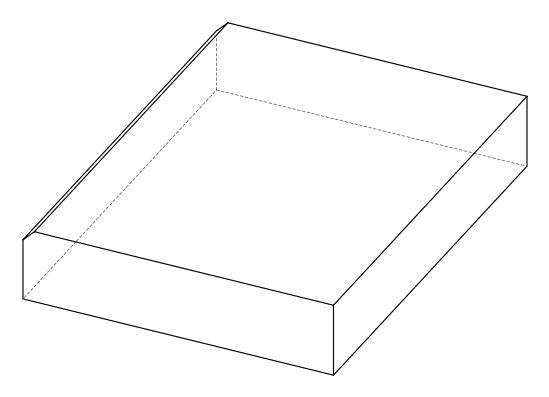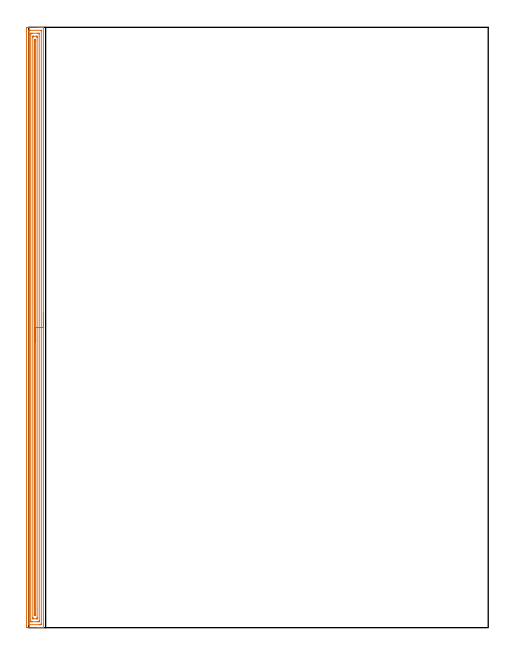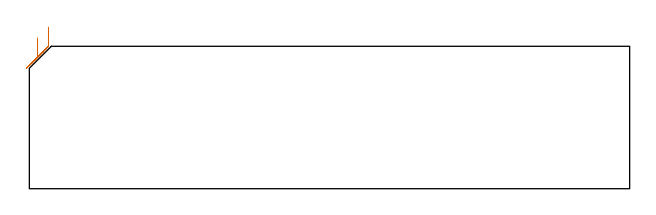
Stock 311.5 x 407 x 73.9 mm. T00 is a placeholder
(PLAN: 1 operations, 0 tool changes, 16.4 min)
(1 AREA_MILL | FG_CHAMFER_SURFACE | UGT0205_001 | 16.44 min | 26419 mm3)
(TOOL UGT0205_001 | Chamfer Mill 20 x 3 x 45 deg. | D20 FL50 Z2)
(OP 1 AREA_MILL)
G17 G21 G94 G90
T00 M6
G54
G17 G0 G90 X9.9 Y213.5 S1061 M3
G43 Z83.9 H0
G94 G1 Y213.462 Z83.028 F250.
Y213.348 Z82.163
Y213.159 Z81.312
Y212.897 Z80.48
Y212.563 Z79.674
Y212.16 Z78.9
Y211.691 Z78.164
Y211.16 Z77.472
Y210.571 Z76.829
Y209.928 Z76.239
Y209.236 Z75.708
Y208.5 Z75.24
Y207.726 Z74.837
Y206.92 Z74.503
Y206.088 Z74.241
Y205.236 Z74.052
Y204.372 Z73.938
Y203.5 Z73.9
Y0.176
X9.898 Y0.01 Z73.889
X9.566 Y0. Z73.565
X9.292 Z73.291
X8.597 Z72.592
X7.371 Z71.367
X6.838 Z70.833
X6.225 Z70.22
X-1.077 Y0.001 Z62.921
X-1.293 Y0.004 Z62.704
X-1.492 Y0.01 Z62.506
X-1.496 Y0.197 Z62.502
X-1.499 Y0.623 Z62.501
Y406.377
X-1.496 Y406.803 Z62.502
X-1.492 Y406.99 Z62.506
X-1.077 Y406.995 Z62.921
X-0.463 Y407. Z63.534
X6.838 Z70.833
X7.371 Z71.367
X7.718 Z71.714
X8.25 Z72.246
X8.597 Z72.592
X9.566 Z73.566
X9.898 Y406.99 Z73.889
X9.9 Y406.823 Z73.9
Y203.5
X8.486 Z72.486
X8.485 Y2.525 Z72.485
X8.484 Y2.411 Z72.484
X8.479 Y2.03 Z72.479
X8.113 Y2.01 Z72.113
X7.718 Y2.003 Z71.718
X7.242 Y2. Z71.242
X0.207 Z64.207
X0. Y2.002 Z64.
X-0.033 Y2.004 Z63.967
X-0.067 Y2.01 Z63.933
X-0.079 Y2.019 Z63.921
X-0.08 Y2.045 Z63.92
X-0.085 Y2.297 Z63.915
Y404.475
X-0.084 Y404.589 Z63.916
X-0.079 Y404.97 Z63.921
X0.287 Y404.99 Z64.287
X0.682 Y404.997 Z64.682
X1.158 Y405. Z65.158
X8.193 Z72.193
X8.4 Y404.998 Z72.4
X8.433 Y404.996 Z72.433
X8.467 Y404.99 Z72.467
X8.479 Y404.981 Z72.479
X8.48 Y404.955 Z72.48
X8.485 Y404.703 Z72.485
X8.486 Y203.5 Z72.486
X7.072 Z71.072
X7.071 Y4.855 Z71.071
X7.069 Y4.198 Z71.069
X7.067 Y4.08 Z71.067
X7.065 Y4.024 Z71.065
X7.057 Y4.009 Z71.057
X7.029 Y4.004 Z71.029
X6.838 Y4.002 Z70.838
X6.154 Y4. Z70.154
X2.441 Z66.441
X1.756 Y4.001 Z65.756
X1.562 Y4.005 Z65.562
X1.368 Y4.01 Z65.368
X1.335 Y4.022 Z65.335
X1.333 Y4.057 Z65.333
X1.33 Y4.119 Z65.33
X1.329 Y4.198 Z65.329
Y4.435
Y402.145
X1.331 Y402.802 Z65.331
X1.333 Y402.92 Z65.333
X1.335 Y402.976 Z65.335
X1.343 Y402.991 Z65.343
X1.371 Y402.996 Z65.371
X1.562 Y402.998 Z65.562
X2.246 Y403. Z66.246
X5.959 Z69.959
X6.644 Y402.999 Z70.644
X6.838 Y402.995 Z70.838
X7.032 Y402.99 Z71.032
X7.065 Y402.978 Z71.065
X7.067 Y402.943 Z71.067
X7.07 Y402.881 Z71.07
X7.071 Y402.802 Z71.071
Y402.565
X7.072 Y203.5 Z71.072
X5.657 Z69.657
Y6.879
X5.656 Y6.293 Z69.656
X5.653 Y6.097 Z69.653
X5.65 Y6.028 Z69.65
X5.643 Y6.009 Z69.643
X5.62 Y6.007 Z69.62
X5.512 Y6.003 Z69.512
X5.079 Y6. Z69.079
X3.306 Z67.306
X2.888 Y6.006 Z66.888
X2.784 Y6.01 Z66.784
X2.749 Y6.02 Z66.749
X2.747 Y6.054 Z66.747
X2.745 Y6.141 Z66.745
X2.743 Y6.573 Z66.743
Y6.879
Y400.121
X2.744 Y400.707 Z66.744
X2.747 Y400.903 Z66.747
X2.75 Y400.972 Z66.75
X2.757 Y400.991 Z66.757
X2.78 Y400.993 Z66.78
X2.888 Y400.997 Z66.888
X3.321 Y401. Z67.321
X5.094 Z69.094
X5.512 Y400.994 Z69.512
X5.616 Y400.99 Z69.616
X5.651 Y400.98 Z69.651
X5.653 Y400.946 Z69.653
X5.655 Y400.859 Z69.655
X5.657 Y400.427 Z69.657
Y400.121
Y203.5
X4.243 Z68.243
Y8.667
X4.242 Y8.625 Z68.242
X4.2 Y8.103 Z68.2
X4.159 Y8.667 Z68.159
X4.157 Y8.711 Z68.157
Y398.333
X4.158 Y398.375 Z68.158
X4.2 Y398.897 Z68.2
X4.241 Y398.333 Z68.241
X4.243 Y398.29 Z68.243
Y203.5
Y202.628 Z68.281
Y201.763 Z68.395
Y200.912 Z68.584
Y200.08 Z68.846
Y199.274 Z69.18
Y198.5 Z69.583
Y197.764 Z70.052
Y197.072 Z70.583
Y196.429 Z71.172
Y195.84 Z71.815
Y195.308 Z72.507
Y194.84 Z73.243
Y194.437 Z74.017
Y194.103 Z74.823
Y193.841 Z75.655
Y193.652 Z76.507
Y193.538 Z77.372
Y193.5 Z78.243
G0 Z83.9
M5
M2
